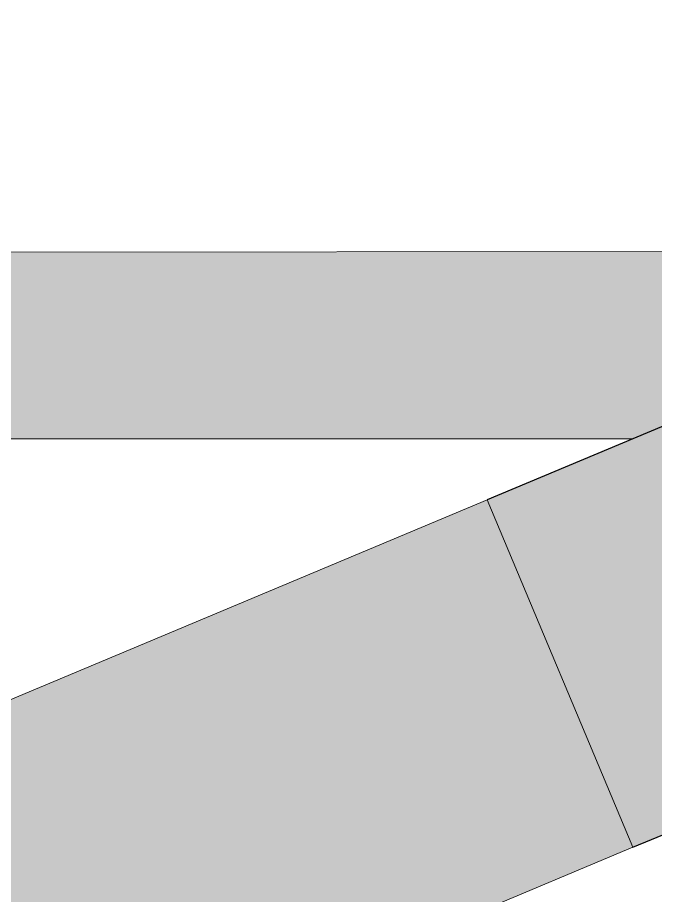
# Model space of a CAD drawing. Header units: millimetres. Extents: x 19901 to 42199, y 14822 to 21214.
# Drawn here: x 24383.9 to 24485.5, y 17519.9 to 17659.6 of the extents above; entities that cross this region are included whole.
import ezdxf

# ---------------------------------------------------------------- set-up
doc = ezdxf.new("R2010")
doc.units = ezdxf.units.MM
for name, color, linetype, lineweight in [('MURO', 1, 'Continuous', 25), ('vetro', 140, 'Continuous', 15), ('Wall', 7, 'Continuous', 20)]:
    doc.layers.add(name, color=color, linetype=linetype, lineweight=lineweight)

msp = doc.modelspace()

# ---------------------------------------------------------------- hatches: boundary and pattern name
at = {"layer": 'Wall', "true_color": 0x636466}
h = msp.add_hatch(color=251, dxfattribs=at)
h.dxf.hatch_style = 1
h.paths.add_polyline_path([(23825.81, 17252.78), (23802.89, 17307.52), (23801.18, 17307.52), (23648.16, 17243.44), (23671.33, 17188.1)])
h.paths.add_polyline_path([(23956.52, 17307.52), (23802.89, 17307.52), (23825.81, 17252.78)])
h.paths.add_polyline_path([(23933.35, 17362.86), (23802.64, 17308.13), (23802.89, 17307.52), (23956.52, 17307.52)])
h.paths.add_polyline_path([(24115.87, 17374.24), (24092.69, 17429.58), (23933.35, 17362.86), (23956.52, 17307.52)])
h.paths.add_polyline_path([(24481.91, 17527.52), (24458.74, 17582.86), (24274.16, 17505.57), (24297.33, 17450.23)])
h.paths.add_polyline_path([(24637.25, 17592.56), (24637.25, 17592.56), (24637.25, 17657.61), (24458.74, 17582.86), (24481.91, 17527.52)])
h.paths.add_polyline_path([(25106.52, 17789.06), (25083.35, 17844.41), (24637.25, 17657.61), (24637.25, 17592.56)])
h.paths.add_polyline_path([(25178.27, 17884.15), (25083.35, 17844.41), (25106.52, 17789.06), (25201.44, 17828.81)])
h.paths.add_polyline_path([(25332.97, 17883.88), (25309.79, 17939.23), (25178.27, 17884.15), (25201.44, 17828.81)])
h.paths.add_polyline_path([(23671.33, 17188.1), (23648.16, 17243.44), (23332.99, 17111.47), (23332.99, 17111.4), (23356.14, 17056.12)])
h = msp.add_hatch(color=251, dxfattribs=at)
h.dxf.hatch_style = 1
h.paths.add_polyline_path([(23986.52, 17592.56), (24115.87, 17592.56), (24115.87, 17622.19), (23956.52, 17622.56), (23956.52, 17372.56), (23986.52, 17385.13)])
h.paths.add_polyline_path([(24553.23, 17622.43), (24275.88, 17622.19), (24275.88, 17609.01), (24275.87, 17592.56), (24481.91, 17592.56)])
h.paths.add_polyline_path([(25106.52, 17622.56), (24708.9, 17622.56), (24637.25, 17592.56), (24694.25, 17592.56), (24694.25, 17592.56), (24697.25, 17592.56), (24754.25, 17592.56), (24754.25, 17592.56), (24757.25, 17592.56), (24784.25, 17592.56), (24784.25, 17592.56), (24787.25, 17592.56), (24934.25, 17592.56), (24934.25, 17592.56), (24937.25, 17592.56), (25076.52, 17592.56), (25076.52, 17502.56), (25076.52, 17490.06), (25086.52, 17490.06), (25086.52, 17575.06), (25096.52, 17575.06), (25096.52, 17490.06), (25106.52, 17490.06)])
h.paths.add_polyline_path([(24861.52, 17592.56), (24851.52, 17592.56), (24851.52, 17527.73), (24861.52, 17527.73)], flags=17)
h.paths.add_polyline_path([(25076.52, 17382.56), (24861.52, 17382.56), (24861.52, 17442.73), (24851.52, 17442.73), (24851.52, 17372.56), (25076.52, 17372.56)])
h.paths.add_polyline_path([(25106.52, 17410.06), (25076.52, 17410.06), (25076.52, 17227.56), (25084.02, 17227.56), (25084.02, 17347.56), (25099.02, 17347.56), (25099.02, 17227.56), (25106.52, 17227.56)])
h.paths.add_polyline_path([(25106.52, 17010.06), (25076.52, 17010.06), (25076.52, 16872.56), (25076.52, 16842.56), (25106.52, 16842.56)])
h.paths.add_polyline_path([(24786.52, 16967.56), (24756.52, 16967.56), (24756.52, 16962.56), (24756.52, 16842.56), (24786.52, 16842.56), (24786.52, 16872.56)])
h.paths.add_polyline_path([(24786.52, 17377.56), (24746.52, 17377.56), (24746.52, 17347.56), (24786.52, 17347.56)])
h.paths.add_polyline_path([(24396.52, 17377.56), (24356.52, 17377.56), (24356.52, 17347.56), (24368.39, 17347.56), (24396.52, 17347.56)])
h.paths.add_polyline_path([(24386.52, 16967.56), (24356.52, 16967.56), (24356.52, 16872.56), (24336.52, 16872.56), (24336.52, 16842.56), (24386.52, 16842.56)])
h.paths.add_polyline_path([(23986.52, 16962.56), (23986.52, 17320.08), (23956.52, 17307.52), (23956.52, 16842.56), (24119.02, 16842.56), (24119.02, 16850.06), (23999.02, 16850.06), (23999.02, 16865.06), (24119.02, 16865.06), (24119.02, 16872.56), (23986.52, 16872.56)])

# ---------------------------------------------------------------- linework, layer by layer
at = {"layer": 'MURO'}
for p, q in [((25083.35, 17844.41), (24458.74, 17582.86)), ((24481.91, 17527.52), (25106.52, 17789.06))]:
    msp.add_line(p, q, dxfattribs=at)
at = {"layer": 'vetro'}
for p, q in [((24458.74, 17582.86), (24274.16, 17505.57)), ((24297.33, 17450.23), (24481.91, 17527.52))]:
    msp.add_line(p, q, dxfattribs=at)
at = {"layer": 'Wall'}
for p, q in [((24275.87, 17622.19), (24553.23, 17622.43)), ((24481.91, 17592.56), (24275.87, 17592.56))]:
    msp.add_line(p, q, dxfattribs=at)
at = {"layer": 'Wall', "color": 1}
msp.add_line((24458.74, 17582.86), (24481.91, 17527.52), dxfattribs=at)

doc.saveas('drawing.dxf')
